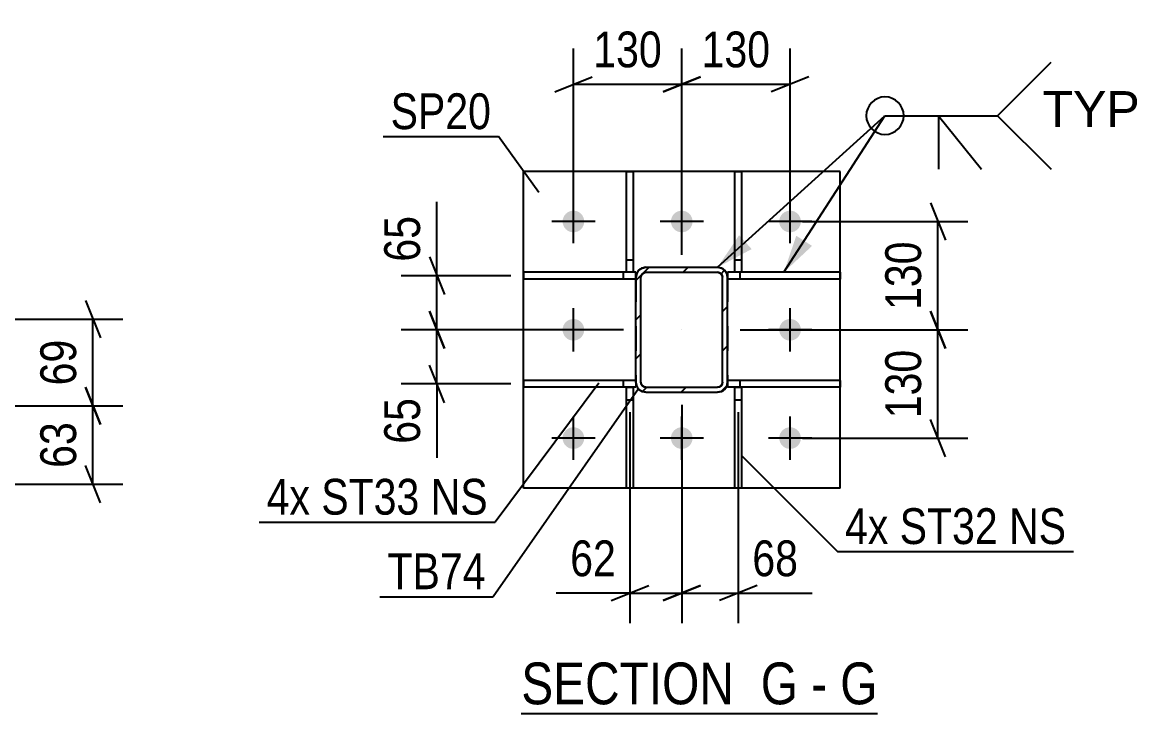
# Model space of a CAD drawing. Header units: millimetres. Extents: x 0 to 841, y 0 to 594.
# Drawn here: x 244.2 to 333.6, y 143.7 to 199.1 of the extents above; entities that cross this region are included whole.
import ezdxf

# ---------------------------------------------------------------- set-up
doc = ezdxf.new("R2010")
doc.units = ezdxf.units.MM
doc.linetypes.add('DXK_LINE_DOT2', pattern=[3.9198, 1.9599, -1.9599])
doc.linetypes.add('DXK_LINE_DOT3', pattern=[5.9187, 2.979, -0.9799, 0.9799, -0.9799])
doc.styles.add('Arial', font='ARIAL.TTF', dxfattribs={"height": 0.2})
doc.styles.add('Arial Narrow', font='ARIALN.TTF', dxfattribs={"height": 0.2})

# ---------------------------------------------------------------- blocks, each defined once
blk = doc.blocks.new('Unknown-815137708-17 - 6399')
at = {"color": 6, "linetype": 'Continuous'}
blk.add_line((284.166, 143.742), (312.667, 143.742), dxfattribs=at)
at = {"color": 0, "linetype": 'Continuous'}
for points in [[(302.275, 144.492), (302.275, 147.992), (284.166, 147.992), (284.166, 144.492)], [(306.309, 144.492), (306.309, 147.992), (303.325, 147.992), (303.325, 144.492)], [(308.633, 144.492), (308.633, 147.992), (307.359, 147.992), (307.359, 144.492)], [(312.667, 144.492), (312.667, 147.992), (309.683, 147.992), (309.683, 144.492)]]:
    blk.add_wipeout(points, dxfattribs=at)
at = {"color": 7, "linetype": 'Continuous', "style": 'Arial Narrow'}
for s, height, p in [('SECTION ', 3.3405, (284.166, 144.492)), ('G', 3.34, (303.325, 144.492)), ('G', 3.34, (309.683, 144.492)), ('-', 3.34, (307.359, 144.492))]:
    blk.add_text(s, height=height, dxfattribs=at).set_placement(p)
blk = doc.blocks.new('Part-815137708-6490 - 6399')
at = {"linetype": 'Continuous'}
h = blk.add_hatch(dxfattribs=at)
h.set_pattern_fill('', scale=0.7, style=0, pattern_type=0)
h.set_pattern_definition([(45, (300.4378, 179.2257), (-1.57154, 1.57154), [])])
h.paths.add_polyline_path([(300.611, 178.966), (300.438, 179.226), (300.178, 179.399), (299.872, 179.46), (294.139, 179.46), (293.833, 179.399), (293.573, 179.226), (293.4, 178.966), (293.339, 178.66), (293.339, 170.26), (293.4, 169.954), (293.573, 169.694), (293.833, 169.521), (294.139, 169.46), (299.872, 169.46), (300.178, 169.521), (300.438, 169.694), (300.611, 169.954), (300.672, 170.26), (300.672, 178.66)])
h.paths.add_polyline_path([(300.272, 170.26), (300.242, 170.107), (300.155, 169.977), (300.025, 169.89), (299.872, 169.86), (294.139, 169.86), (293.986, 169.89), (293.856, 169.977), (293.769, 170.107), (293.739, 170.26), (293.739, 178.66), (293.769, 178.813), (293.856, 178.943), (293.986, 179.03), (294.139, 179.06), (299.872, 179.06), (300.025, 179.03), (300.155, 178.943), (300.242, 178.813), (300.272, 178.66)])
at = {"color": 7, "linetype": 'DXK_LINE_DOT2'}
for p, q in [((293.339, 178.66), (293.4, 178.966)), ((293.769, 178.813), (293.739, 178.66)), ((293.856, 178.943), (293.769, 178.813)), ((293.833, 179.399), (294.139, 179.46)), ((293.986, 179.03), (293.856, 178.943)), ((294.139, 179.06), (293.986, 179.03)), ((294.139, 179.46), (299.872, 179.46)), ((294.139, 179.06), (299.872, 179.06)), ((299.872, 179.46), (300.178, 179.399)), ((300.025, 179.03), (299.872, 179.06)), ((300.155, 178.943), (300.025, 179.03)), ((300.242, 178.813), (300.155, 178.943)), ((300.272, 178.66), (300.242, 178.813)), ((300.611, 178.966), (300.672, 178.66)), ((293.339, 178.66), (293.339, 170.26)), ((293.739, 170.26), (293.739, 178.66)), ((300.272, 170.26), (300.272, 178.66)), ((300.672, 178.66), (300.672, 170.26)), ((293.4, 169.954), (293.339, 170.26)), ((293.739, 170.26), (293.769, 170.107)), ((293.769, 170.107), (293.856, 169.977)), ((293.856, 169.977), (293.986, 169.89)), ((293.986, 169.89), (294.139, 169.86)), ((294.139, 169.86), (299.872, 169.86)), ((299.872, 169.86), (300.025, 169.89)), ((300.025, 169.89), (300.155, 169.977)), ((300.155, 169.977), (300.242, 170.107)), ((300.242, 170.107), (300.272, 170.26)), ((300.672, 170.26), (300.611, 169.954)), ((294.139, 169.46), (293.833, 169.521)), ((294.139, 169.46), (299.872, 169.46)), ((300.178, 169.521), (299.872, 169.46))]:
    blk.add_line(p, q, dxfattribs=at)
at = {"color": 2, "linetype": 'Continuous'}
for p, q in [((293.4, 178.966), (293.339, 178.66)), ((293.739, 178.66), (293.769, 178.813)), ((293.769, 178.813), (293.856, 178.943)), ((294.139, 179.46), (293.833, 179.399)), ((293.856, 178.943), (293.986, 179.03)), ((293.986, 179.03), (294.139, 179.06)), ((294.139, 179.46), (299.872, 179.46)), ((294.139, 179.06), (299.872, 179.06)), ((300.178, 179.399), (299.872, 179.46)), ((299.872, 179.06), (300.025, 179.03)), ((300.025, 179.03), (300.155, 178.943)), ((300.155, 178.943), (300.242, 178.813)), ((300.242, 178.813), (300.272, 178.66)), ((300.672, 178.66), (300.611, 178.966)), ((293.339, 170.26), (293.339, 178.66)), ((293.739, 170.26), (293.739, 178.66)), ((300.272, 170.26), (300.272, 178.66)), ((300.672, 170.26), (300.672, 178.66)), ((293.339, 170.26), (293.4, 169.954)), ((293.769, 170.107), (293.739, 170.26)), ((293.856, 169.977), (293.769, 170.107)), ((293.986, 169.89), (293.856, 169.977)), ((294.139, 169.86), (293.986, 169.89)), ((294.139, 169.86), (299.872, 169.86)), ((300.025, 169.89), (299.872, 169.86)), ((300.155, 169.977), (300.025, 169.89)), ((300.242, 170.107), (300.155, 169.977)), ((300.272, 170.26), (300.242, 170.107)), ((300.611, 169.954), (300.672, 170.26)), ((293.833, 169.521), (294.139, 169.46)), ((294.139, 169.46), (299.872, 169.46)), ((299.872, 169.46), (300.178, 169.521))]:
    blk.add_line(p, q, dxfattribs=at)
at = {"color": 7, "linetype": 'DXK_LINE_DOT3'}
blk.add_line((297.005, 174.46), (297.005, 174.46), dxfattribs=at)
at = {"color": 7, "linetype": 'DXK_LINE_DOT2'}
for centre, start, end in [((294.139, 178.66), 112.50001, 157.50001), ((299.872, 178.66), 22.50001, 67.50001), ((294.139, 170.26), 202.50001, 247.50001), ((299.872, 170.26), 292.50001, 337.50001)]:
    blk.add_arc(centre, 0.8, start, end, dxfattribs=at)
at = {"color": 2, "linetype": 'Continuous'}
for centre, start, end in [((294.139, 178.66), 112.50001, 157.50001), ((299.872, 178.66), 22.50001, 67.50001), ((294.139, 170.26), 202.50001, 247.50001), ((299.872, 170.26), 292.50001, 337.50001)]:
    blk.add_arc(centre, 0.8, start, end, dxfattribs=at)
blk = doc.blocks.new('Part-815137708-6502 - 6399')
at = {"color": 2, "linetype": 'Continuous'}
for p, q in [((284.339, 161.793), (284.339, 187.127)), ((309.672, 187.127), (284.339, 187.127)), ((309.672, 161.793), (309.672, 187.127)), ((309.672, 161.793), (284.339, 161.793))]:
    blk.add_line(p, q, dxfattribs=at)
blk = doc.blocks.new('Part-815137708-6517 - 6399')
at = {"color": 2, "linetype": 'Continuous'}
for p, q in [((309.672, 170.392), (300.673, 170.392)), ((300.673, 170.262), (300.673, 169.859)), ((301.262, 169.859), (300.673, 169.859)), ((309.672, 169.859), (301.795, 169.859)), ((309.672, 170.392), (309.672, 169.859))]:
    blk.add_line(p, q, dxfattribs=at)
at = {"color": 7, "linetype": 'DXK_LINE_DOT2'}
for p, q in [((300.673, 170.392), (300.673, 170.262)), ((301.795, 169.859), (301.262, 169.859)), ((301.673, 169.859), (301.673, 170.392))]:
    blk.add_line(p, q, dxfattribs=at)
blk = doc.blocks.new('Part-815137708-6568 - 6399')
at = {"color": 2, "linetype": 'Continuous'}
for p, q in [((292.595, 179.066), (292.595, 187.125)), ((292.595, 187.125), (293.129, 187.125)), ((293.129, 187.125), (293.128, 179.066)), ((293.128, 179.066), (292.595, 179.066))]:
    blk.add_line(p, q, dxfattribs=at)
at = {"color": 7, "linetype": 'DXK_LINE_DOT2'}
blk.add_line((292.595, 180.066), (293.128, 180.066), dxfattribs=at)
blk = doc.blocks.new('Part-815137708-6563 - 6399')
at = {"color": 2, "linetype": 'Continuous'}
for p, q in [((301.261, 179.066), (301.262, 187.125)), ((301.262, 187.125), (301.795, 187.125)), ((301.795, 187.125), (301.795, 179.066)), ((301.795, 179.066), (301.261, 179.066))]:
    blk.add_line(p, q, dxfattribs=at)
at = {"color": 7, "linetype": 'DXK_LINE_DOT2'}
blk.add_line((301.261, 180.066), (301.795, 180.066), dxfattribs=at)
blk = doc.blocks.new('Part-815137708-6573 - 6399')
at = {"color": 2, "linetype": 'Continuous'}
for p, q in [((301.262, 161.792), (301.262, 169.865)), ((301.262, 169.865), (301.795, 169.865)), ((301.795, 169.865), (301.795, 161.792)), ((301.795, 161.792), (301.262, 161.792))]:
    blk.add_line(p, q, dxfattribs=at)
at = {"color": 7, "linetype": 'DXK_LINE_DOT2'}
blk.add_line((301.262, 168.865), (301.795, 168.865), dxfattribs=at)
blk = doc.blocks.new('Part-815137708-6583 - 6399')
at = {"color": 2, "linetype": 'Continuous'}
for p, q in [((309.672, 179.059), (300.673, 179.059)), ((300.673, 179.059), (300.673, 178.658)), ((309.672, 179.059), (309.672, 178.525)), ((309.672, 178.525), (300.673, 178.525))]:
    blk.add_line(p, q, dxfattribs=at)
at = {"color": 7, "linetype": 'DXK_LINE_DOT2'}
for p, q in [((301.673, 178.525), (301.673, 179.059)), ((300.673, 178.658), (300.673, 178.525))]:
    blk.add_line(p, q, dxfattribs=at)
blk = doc.blocks.new('Bolt-815137708-6586 - 6399')
at = {"linetype": 'Continuous'}
for points in [[(287.472, 183.127, -1), (289.205, 183.127, -1)], [(296.139, 183.127, -1), (297.872, 183.127, -1)], [(304.805, 183.127, -1), (306.539, 183.127, -1)], [(287.472, 174.46, -1), (289.205, 174.46, -1)], [(304.805, 174.46, -1), (306.539, 174.46, -1)], [(287.472, 165.793, -1), (289.205, 165.793, -1)], [(296.139, 165.793, -1), (297.872, 165.793, -1)], [(304.805, 165.793, -1), (306.539, 165.793, -1)]]:
    blk.add_hatch(color=1, dxfattribs=at).paths.add_polyline_path(points)
at = {"color": 1, "linetype": 'Continuous'}
for p, q in [((288.339, 181.393), (288.339, 184.86)), ((297.005, 181.393), (297.005, 184.86)), ((305.672, 181.393), (305.672, 184.86)), ((290.072, 183.127), (286.605, 183.127)), ((298.739, 183.127), (295.272, 183.127)), ((307.405, 183.127), (303.939, 183.127)), ((288.339, 172.727), (288.339, 176.193)), ((305.672, 172.727), (305.672, 176.193)), ((290.072, 174.46), (286.605, 174.46)), ((307.405, 174.46), (303.939, 174.46)), ((288.339, 164.06), (288.339, 167.527)), ((297.005, 164.06), (297.005, 167.527)), ((305.672, 164.06), (305.672, 167.527)), ((290.072, 165.793), (286.605, 165.793)), ((298.739, 165.793), (295.272, 165.793)), ((307.405, 165.793), (303.939, 165.793))]:
    blk.add_line(p, q, dxfattribs=at)
blk = doc.blocks.new('Part-815137708-6600 - 6399')
at = {"color": 2, "linetype": 'Continuous'}
for p, q in [((292.595, 161.792), (292.596, 169.865)), ((292.596, 169.865), (293.129, 169.865)), ((293.129, 169.865), (293.129, 161.792)), ((293.129, 161.792), (292.595, 161.792))]:
    blk.add_line(p, q, dxfattribs=at)
at = {"color": 7, "linetype": 'DXK_LINE_DOT2'}
blk.add_line((292.596, 168.865), (293.129, 168.865), dxfattribs=at)
blk = doc.blocks.new('Part-815137708-6605 - 6399')
at = {"color": 2, "linetype": 'Continuous'}
for p, q in [((293.339, 179.059), (284.339, 179.059)), ((284.339, 179.059), (284.339, 178.525)), ((293.339, 178.66), (293.339, 179.059)), ((293.339, 178.525), (284.339, 178.525))]:
    blk.add_line(p, q, dxfattribs=at)
at = {"color": 7, "linetype": 'DXK_LINE_DOT2'}
for p, q in [((292.339, 178.525), (292.339, 179.059)), ((293.339, 178.66), (293.339, 178.525))]:
    blk.add_line(p, q, dxfattribs=at)
blk = doc.blocks.new('Part-815137708-6612 - 6399')
at = {"color": 2, "linetype": 'Continuous'}
for p, q in [((293.339, 170.392), (284.339, 170.392)), ((284.339, 170.392), (284.339, 169.859)), ((292.596, 169.859), (284.339, 169.859)), ((293.339, 169.859), (293.129, 169.859)), ((293.339, 170.26), (293.339, 169.859))]:
    blk.add_line(p, q, dxfattribs=at)
at = {"color": 7, "linetype": 'DXK_LINE_DOT2'}
for p, q in [((292.339, 169.859), (292.339, 170.392)), ((293.129, 169.859), (292.596, 169.859)), ((293.339, 170.26), (293.339, 170.392))]:
    blk.add_line(p, q, dxfattribs=at)
blk = doc.blocks.new('StraightDimension-815137708-2049 - 1765')
at = {"color": 7, "linetype": 'Continuous'}
for p, q in [((249.3, 169.871), (250.5, 166.871)), ((236.489, 168.371), (252.3, 168.371)), ((249.9, 162.111), (249.9, 168.371)), ((250.5, 160.611), (249.3, 163.611)), ((206.809, 162.111), (252.3, 162.111))]:
    blk.add_line(p, q, dxfattribs=at)
at = {"color": 0}
blk.add_wipeout([(249.15, 167.67), (244.95, 167.67), (244.95, 162.813), (249.15, 162.813)], dxfattribs=at)
at = {"color": 3, "style": 'Arial Narrow'}
blk.add_text('63', height=2.8633, rotation=90.00021, dxfattribs=at).set_placement((248.55, 163.413))
blk = doc.blocks.new('StraightDimension-815137708-2037 - 1765')
at = {"color": 7, "linetype": 'Continuous'}
for p, q in [((249.3, 176.813), (250.5, 173.813)), ((206.809, 175.313), (252.3, 175.313)), ((249.9, 168.371), (249.9, 175.313)), ((250.5, 166.871), (249.3, 169.871)), ((236.489, 168.371), (252.3, 168.371))]:
    blk.add_line(p, q, dxfattribs=at)
at = {"color": 0}
blk.add_wipeout([(249.15, 174.271), (244.95, 174.27), (244.95, 169.414), (249.15, 169.414)], dxfattribs=at)
at = {"color": 3, "style": 'Arial Narrow'}
blk.add_text('69', height=2.8633, rotation=90.00021, dxfattribs=at).set_placement((248.55, 170.014))
blk = doc.blocks.new('StraightDimension-815137708-6626 - 6399')
at = {"color": 7, "linetype": 'Continuous'}
for p, q in [((316.9, 184.627), (318.1, 181.627)), ((306.672, 183.127), (319.9, 183.127)), ((317.5, 174.46), (317.5, 183.127)), ((318.1, 172.96), (316.9, 175.96)), ((301.672, 174.46), (319.9, 174.46))]:
    blk.add_line(p, q, dxfattribs=at)
at = {"color": 0}
blk.add_wipeout([(316.75, 182.136), (312.55, 182.135), (312.55, 175.451), (316.75, 175.451)], dxfattribs=at)
at = {"color": 3, "style": 'Arial Narrow'}
blk.add_text('130', height=2.8633, rotation=90.00021, dxfattribs=at).set_placement((316.15, 176.051))
blk = doc.blocks.new('StraightDimension-815137708-6689 - 6399')
at = {"color": 7, "linetype": 'Continuous'}
for p, q in [((297.005, 168.46), (297.005, 150.992)), ((301.528, 167.865), (301.528, 150.992)), ((295.505, 152.792), (298.505, 153.992)), ((303.028, 153.992), (300.028, 152.792)), ((297.005, 153.392), (301.528, 153.392)), ((301.528, 153.392), (307.435, 153.392)), ((301.528, 153.392), (307.435, 153.392))]:
    blk.add_line(p, q, dxfattribs=at)
at = {"color": 0}
blk.add_wipeout([(306.91, 154.142), (306.91, 158.342), (302.053, 158.342), (302.053, 154.142)], dxfattribs=at)
at = {"color": 3, "style": 'Arial Narrow'}
blk.add_text('68', height=2.8633, dxfattribs=at).set_placement((302.653, 154.742))
blk = doc.blocks.new('StraightDimension-815137708-6647 - 6399')
at = {"color": 7, "linetype": 'Continuous'}
for p, q in [((276.815, 175.96), (278.015, 172.96)), ((292.339, 174.46), (274.565, 174.46)), ((277.415, 170.125), (277.415, 174.46)), ((278.015, 168.625), (276.815, 171.625)), ((283.339, 170.125), (274.565, 170.125)), ((277.415, 170.125), (277.415, 164.219)), ((277.415, 170.125), (277.415, 164.219))]:
    blk.add_line(p, q, dxfattribs=at)
at = {"color": 0}
blk.add_wipeout([(276.665, 169.6), (272.465, 169.6), (272.465, 164.744), (276.665, 164.744)], dxfattribs=at)
at = {"color": 3, "style": 'Arial Narrow'}
blk.add_text('65', height=2.8633, rotation=90.00021, dxfattribs=at).set_placement((276.065, 165.344))
blk = doc.blocks.new('StraightDimension-815137708-6636 - 6399')
at = {"color": 7, "linetype": 'Continuous'}
for p, q in [((316.9, 175.96), (318.1, 172.96)), ((301.672, 174.46), (319.9, 174.46)), ((317.5, 165.793), (317.5, 174.46)), ((318.1, 164.293), (316.9, 167.293)), ((306.672, 165.793), (319.9, 165.793))]:
    blk.add_line(p, q, dxfattribs=at)
at = {"color": 0}
blk.add_wipeout([(316.75, 173.469), (312.55, 173.469), (312.55, 166.784), (316.75, 166.784)], dxfattribs=at)
at = {"color": 3, "style": 'Arial Narrow'}
blk.add_text('130', height=2.8633, rotation=90.00021, dxfattribs=at).set_placement((316.15, 167.384))
blk = doc.blocks.new('StraightDimension-815137708-6653 - 6399')
at = {"color": 7, "linetype": 'Continuous'}
for p, q in [((277.415, 178.792), (277.415, 184.698)), ((277.415, 178.792), (277.415, 184.698)), ((276.815, 180.292), (278.015, 177.292)), ((283.339, 178.792), (274.565, 178.792)), ((277.415, 174.46), (277.415, 178.792)), ((278.015, 172.96), (276.815, 175.96)), ((292.339, 174.46), (274.565, 174.46))]:
    blk.add_line(p, q, dxfattribs=at)
at = {"color": 0}
blk.add_wipeout([(276.665, 184.173), (272.465, 184.173), (272.465, 179.317), (276.665, 179.317)], dxfattribs=at)
at = {"color": 3, "style": 'Arial Narrow'}
blk.add_text('65', height=2.8633, rotation=90.00021, dxfattribs=at).set_placement((276.065, 179.917))
blk = doc.blocks.new('StraightDimension-815137708-6660 - 6399')
at = {"color": 7, "linetype": 'Continuous'}
for p, q in [((297.005, 180.46), (297.005, 196.965)), ((305.672, 184.127), (305.672, 196.965)), ((295.505, 193.515), (298.505, 194.715)), ((297.005, 194.115), (305.672, 194.115)), ((307.172, 194.715), (304.172, 193.515))]:
    blk.add_line(p, q, dxfattribs=at)
at = {"color": 0}
blk.add_wipeout([(304.681, 194.865), (304.681, 199.065), (297.997, 199.065), (297.997, 194.865)], dxfattribs=at)
at = {"color": 3, "style": 'Arial Narrow'}
blk.add_text('130', height=2.8633, dxfattribs=at).set_placement((298.597, 195.465))
blk = doc.blocks.new('StraightDimension-815137708-6669 - 6399')
at = {"color": 7, "linetype": 'Continuous'}
for p, q in [((288.339, 184.127), (288.339, 196.965)), ((297.005, 180.46), (297.005, 196.965)), ((286.839, 193.515), (289.839, 194.715)), ((288.339, 194.115), (297.005, 194.115)), ((298.505, 194.715), (295.505, 193.515))]:
    blk.add_line(p, q, dxfattribs=at)
at = {"color": 0}
blk.add_wipeout([(296.014, 194.865), (296.014, 199.065), (289.33, 199.065), (289.33, 194.865)], dxfattribs=at)
at = {"color": 3, "style": 'Arial Narrow'}
blk.add_text('130', height=2.8633, dxfattribs=at).set_placement((289.93, 195.465))
blk = doc.blocks.new('StraightDimension-815137708-6679 - 6399')
at = {"color": 7, "linetype": 'Continuous'}
for p, q in [((297.005, 168.46), (297.005, 150.992)), ((292.862, 167.865), (292.862, 150.992)), ((291.362, 152.792), (294.362, 153.992)), ((298.505, 153.992), (295.505, 152.792)), ((292.862, 153.392), (286.956, 153.392)), ((292.862, 153.392), (286.956, 153.392)), ((292.862, 153.392), (297.005, 153.392))]:
    blk.add_line(p, q, dxfattribs=at)
at = {"color": 0}
blk.add_wipeout([(292.337, 154.142), (292.337, 158.342), (287.481, 158.342), (287.481, 154.142)], dxfattribs=at)
at = {"color": 3, "style": 'Arial Narrow'}
blk.add_text('62', height=2.8633, dxfattribs=at).set_placement((288.081, 154.742))
blk = doc.blocks.new('Mark-815137708-6498 - 6399')
at = {"color": 30, "linetype": 'Continuous'}
for p in [(273.113, 189.919), (285.575, 185.44)]:
    blk.add_line(p, (282.352, 189.919), dxfattribs=at)
at = {"color": 0}
blk.add_wipeout([(281.752, 190.519), (281.752, 193.519), (273.713, 193.519), (273.713, 190.519)], dxfattribs=at)
blk.add_wipeout([(281.752, 190.519), (281.752, 193.519), (273.713, 193.519), (273.713, 190.519)], dxfattribs=at)
at = {"color": 3, "style": 'Arial Narrow'}
blk.add_text('SP20', height=2.8633, dxfattribs=at).set_placement((273.713, 190.519))
blk = doc.blocks.new('MarkSet-815137708-6751 - 6399')
at = {"color": 30, "linetype": 'Continuous'}
for p in [(290.377, 170.194), (263.193, 159.069)]:
    blk.add_line(p, (282.084, 159.069), dxfattribs=at)
at = {"color": 0}
for points in [[(267.265, 159.669), (267.265, 162.669), (263.793, 162.669), (263.793, 159.669)], [(276.02, 159.669), (276.02, 162.669), (268.165, 162.669), (268.165, 159.669)], [(281.484, 159.669), (281.484, 162.669), (276.92, 162.669), (276.92, 159.669)]]:
    blk.add_wipeout(points, dxfattribs=at)
for points in [[(267.265, 159.669), (267.265, 162.669), (263.793, 162.669), (263.793, 159.669)], [(276.02, 159.669), (276.02, 162.669), (268.165, 162.669), (268.165, 159.669)], [(281.484, 159.669), (281.484, 162.669), (276.92, 162.669), (276.92, 159.669)]]:
    blk.add_wipeout(points, dxfattribs=at)
at = {"color": 3, "style": 'Arial Narrow'}
for s, p in [('4x', (263.793, 159.669)), ('ST33', (268.165, 159.669)), ('NS', (276.92, 159.669))]:
    blk.add_text(s, height=2.8633, dxfattribs=at).set_placement(p)
blk = doc.blocks.new('Mark-815137708-6486 - 6399')
at = {"color": 30, "linetype": 'Continuous'}
for p in [(293.555, 169.744), (272.86, 153.103)]:
    blk.add_line(p, (281.915, 153.103), dxfattribs=at)
at = {"color": 0}
blk.add_wipeout([(281.315, 153.703), (281.315, 156.703), (273.46, 156.703), (273.46, 153.703)], dxfattribs=at)
blk.add_wipeout([(281.315, 153.703), (281.315, 156.703), (273.46, 156.703), (273.46, 153.703)], dxfattribs=at)
at = {"color": 3, "style": 'Arial Narrow'}
blk.add_text('TB74', height=2.8633, dxfattribs=at).set_placement((273.46, 153.703))
blk = doc.blocks.new('WeldMark-815137708-6698 - 6399')
at = {"linetype": 'Continuous'}
for points in [[(302.599, 180.919), (299.872, 179.46), (301.592, 182.03)], [(307.43, 181.173), (305.172, 179.059), (306.169, 181.986)]]:
    blk.add_hatch(color=30, dxfattribs=at).paths.add_polyline_path(points)
at = {"color": 30, "linetype": 'Continuous'}
for p, q in [((299.872, 179.46), (313.265, 191.596)), ((305.172, 179.059), (313.265, 191.596)), ((313.265, 191.596), (322.265, 191.596))]:
    blk.add_line(p, q, dxfattribs=at)
at = {"color": 3, "linetype": 'Continuous'}
for q in [(320.979, 187.31), (317.551, 187.31)]:
    blk.add_line((317.551, 191.596), q, dxfattribs=at)
for start, end in [(90, 270), (270, 90)]:
    blk.add_arc((313.265, 191.596), 1.5, start, end, dxfattribs=at)
at = {"color": 0, "linetype": 'Continuous'}
blk.add_wipeout([(333.64, 190.696), (333.64, 193.696), (325.865, 193.696), (325.865, 190.696)], dxfattribs=at)
blk.add_wipeout([(333.64, 190.696), (333.64, 193.696), (325.865, 193.696), (325.865, 190.696)], dxfattribs=at)
at = {"color": 3, "linetype": 'Continuous'}
for q in [(326.551, 195.881), (326.551, 187.31)]:
    blk.add_line((322.265, 191.596), q, dxfattribs=at)
at = {"color": 3, "linetype": 'Continuous', "style": 'Arial'}
blk.add_text('TYP', height=2.8652, dxfattribs=at).set_placement((325.865, 190.696))
blk = doc.blocks.new('MarkSet-815137708-6781 - 6399')
at = {"color": 30, "linetype": 'Continuous'}
for p, q in [((301.784, 164.402), (309.469, 156.717)), ((309.469, 156.717), (328.36, 156.717))]:
    blk.add_line(p, q, dxfattribs=at)
at = {"color": 0}
for points in [[(313.541, 157.317), (313.541, 160.317), (310.069, 160.317), (310.069, 157.317)], [(322.296, 157.317), (322.296, 160.317), (314.441, 160.317), (314.441, 157.317)], [(327.76, 157.317), (327.76, 160.317), (323.196, 160.317), (323.196, 157.317)]]:
    blk.add_wipeout(points, dxfattribs=at)
for points in [[(313.541, 157.317), (313.541, 160.317), (310.069, 160.317), (310.069, 157.317)], [(322.296, 157.317), (322.296, 160.317), (314.441, 160.317), (314.441, 157.317)], [(327.76, 157.317), (327.76, 160.317), (323.196, 160.317), (323.196, 157.317)]]:
    blk.add_wipeout(points, dxfattribs=at)
at = {"color": 3, "style": 'Arial Narrow'}
for s, p in [('4x', (310.069, 157.317)), ('ST32', (314.441, 157.317)), ('NS', (323.196, 157.317))]:
    blk.add_text(s, height=2.8633, dxfattribs=at).set_placement(p)

msp = doc.modelspace()

# ---------------------------------------------------------------- block references
for name in ['Part-815137708-6502 - 6399', 'Part-815137708-6568 - 6399', 'Part-815137708-6563 - 6399', 'Bolt-815137708-6586 - 6399', 'Part-815137708-6605 - 6399', 'Part-815137708-6490 - 6399', 'Part-815137708-6583 - 6399', 'StraightDimension-815137708-2049 - 1765', 'Part-815137708-6612 - 6399', 'Part-815137708-6600 - 6399', 'Part-815137708-6517 - 6399', 'Part-815137708-6573 - 6399', 'Unknown-815137708-17 - 6399']:
    msp.add_blockref(name, (0, 0))

# ---------------------------------------------------------------- next in the draw order: block references
for name in ['Mark-815137708-6498 - 6399', 'StraightDimension-815137708-6626 - 6399', 'StraightDimension-815137708-2037 - 1765', 'StraightDimension-815137708-6647 - 6399', 'StraightDimension-815137708-6689 - 6399']:
    msp.add_blockref(name, (0, 0))

# ---------------------------------------------------------------- next in the draw order: block references
for name in ['StraightDimension-815137708-6660 - 6399', 'StraightDimension-815137708-6653 - 6399', 'StraightDimension-815137708-6636 - 6399', 'StraightDimension-815137708-6679 - 6399']:
    msp.add_blockref(name, (0, 0))

# ---------------------------------------------------------------- next in the draw order: block references
for name in ['StraightDimension-815137708-6669 - 6399', 'WeldMark-815137708-6698 - 6399', 'MarkSet-815137708-6751 - 6399', 'MarkSet-815137708-6781 - 6399']:
    msp.add_blockref(name, (0, 0))

# ---------------------------------------------------------------- next in the draw order: block references
msp.add_blockref('Mark-815137708-6486 - 6399', (0, 0))

doc.saveas('drawing.dxf')
